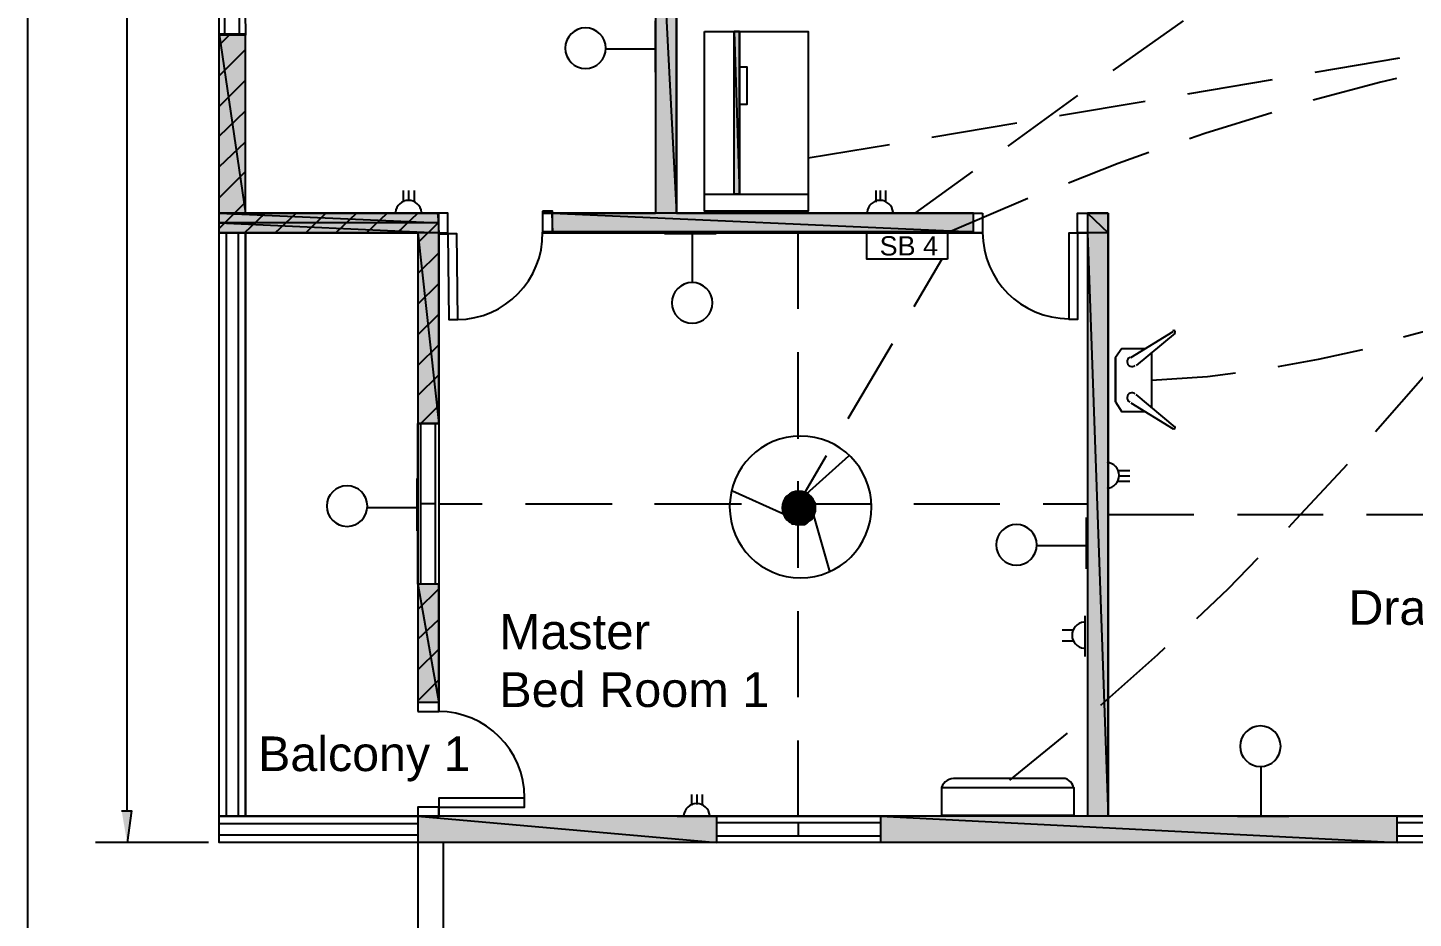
# Model space of a CAD drawing. Header units: millimetres. Extents: x 68 to 342, y 10 to 204.
# Drawn here: x 68.2 to 133.1, y 112.1 to 153.8 of the extents above; entities that cross this region are included whole.
import ezdxf

# ---------------------------------------------------------------- set-up
doc = ezdxf.new("R2010")
doc.units = ezdxf.units.MM
doc.styles.add('Arial$001H0', font='arial.ttf')

msp = doc.modelspace()

# ---------------------------------------------------------------- hatches: boundary and pattern name
at = {"true_color": 0x000008}
h = msp.add_hatch(color=8, dxfattribs=at)
h.paths.add_polyline_path([(98.585, 164.039), (97.611, 164.039), (98.585, 145.116)])
h.paths.add_polyline_path([(97.611, 164.039), (98.585, 145.116), (97.611, 145.116)])
at = {"true_color": 0x636466}
h = msp.add_hatch(color=251, dxfattribs=at)
h.paths.add_polyline_path([(78.392, 153.498), (77.164, 153.498), (78.392, 145.116)])
h.paths.add_polyline_path([(77.164, 153.498), (78.392, 145.116), (77.164, 145.116)])
at = {"true_color": 0x000007}
h = msp.add_hatch(color=7, dxfattribs=at)
h.paths.add_polyline_path([(101.548, 153.625), (101.294, 153.625), (101.548, 146.005)])
h.paths.add_polyline_path([(101.294, 153.625), (101.548, 146.005), (101.294, 146.005)])
at = {"true_color": 0x636466}
h = msp.add_hatch(color=251, dxfattribs=at)
h.paths.add_polyline_path([(87.409, 145.116), (77.164, 145.116), (87.451, 144.65)])
h.paths.add_polyline_path([(77.164, 145.116), (87.451, 144.65), (77.164, 144.65)])
at = {"true_color": 0x000008}
h = msp.add_hatch(color=8, dxfattribs=at)
h.paths.add_polyline_path([(112.513, 145.116), (92.785, 145.116), (112.513, 144.227)])
h.paths.add_polyline_path([(92.785, 145.116), (112.513, 144.227), (92.785, 144.227)])
h.paths.add_polyline_path([(112.513, 144.227), (92.785, 144.227), (92.32, 144.227)])
h = msp.add_hatch(color=8, dxfattribs=at)
h.paths.add_polyline_path([(118.82, 145.116), (117.847, 145.116), (118.82, 144.185)])
h.paths.add_polyline_path([(117.847, 145.116), (118.82, 144.185), (117.847, 144.185)])
at = {"true_color": 0x636466}
h = msp.add_hatch(color=251, dxfattribs=at)
h.paths.add_polyline_path([(87.451, 144.65), (77.164, 144.65), (87.451, 144.185)])
h.paths.add_polyline_path([(77.164, 144.65), (87.451, 144.185), (77.164, 144.185)])
h = msp.add_hatch(color=251, dxfattribs=at)
h.paths.add_polyline_path([(87.451, 144.185), (86.478, 144.185), (87.451, 135.252)])
h.paths.add_polyline_path([(86.478, 144.185), (87.451, 135.252), (86.478, 135.252)])
at = {"true_color": 0x000008}
h = msp.add_hatch(color=8, dxfattribs=at)
h.paths.add_polyline_path([(112.513, 144.227), (92.32, 144.227), (112.513, 144.185)])
h.paths.add_polyline_path([(92.32, 144.227), (112.513, 144.185), (92.32, 144.185)])
h = msp.add_hatch(color=8, dxfattribs=at)
h.paths.add_polyline_path([(118.82, 144.185), (117.847, 144.185), (118.82, 116.837)])
h.paths.add_polyline_path([(117.847, 144.185), (118.82, 116.837), (117.847, 116.837)])
at = {"true_color": 0x000007}
h = msp.add_hatch(color=7, dxfattribs=at)
h.paths.add_polyline_path([(104.3, 131.866), (103.792, 131.866), (104.3, 131.739)])
h.paths.add_polyline_path([(103.792, 131.866), (104.3, 131.739), (103.707, 131.739)])
h = msp.add_hatch(color=7, dxfattribs=at)
h.paths.add_polyline_path([(104.3, 131.95), (103.919, 131.95), (104.3, 131.866)])
h.paths.add_polyline_path([(103.919, 131.95), (104.3, 131.866), (103.792, 131.866)])
h = msp.add_hatch(color=7, dxfattribs=at)
h.paths.add_polyline_path([(104.3, 131.993), (104.046, 131.993), (104.3, 131.95)])
h.paths.add_polyline_path([(104.046, 131.993), (104.3, 131.95), (103.919, 131.95)])
h = msp.add_hatch(color=7, dxfattribs=at)
h.paths.add_polyline_path([(104.3, 132.035), (104.173, 132.035), (104.3, 131.993)])
h.paths.add_polyline_path([(104.173, 132.035), (104.3, 131.993), (104.046, 131.993)])
h = msp.add_hatch(color=7, dxfattribs=at)
h.paths.add_polyline_path([(104.3, 132.035), (104.3, 132.077)])
h.paths.add_polyline_path([(104.3, 132.035), (104.3, 132.077), (104.427, 132.035)])
h = msp.add_hatch(color=7, dxfattribs=at)
h.paths.add_polyline_path([(104.512, 132.035), (104.3, 132.035)])
h.paths.add_polyline_path([(104.512, 132.035), (104.3, 132.035), (104.427, 132.035)])
h = msp.add_hatch(color=7, dxfattribs=at)
h.paths.add_polyline_path([(104.512, 132.035), (104.3, 132.035), (104.596, 131.993)])
h.paths.add_polyline_path([(104.3, 132.035), (104.596, 131.993), (104.3, 131.993)])
h.paths.add_polyline_path([(104.596, 131.993), (104.3, 131.993)])
h.paths.add_polyline_path([(104.3, 131.993), (104.596, 131.993)])
h = msp.add_hatch(color=7, dxfattribs=at)
h.paths.add_polyline_path([(104.596, 131.993), (104.3, 131.993), (104.554, 131.95)])
h.paths.add_polyline_path([(104.3, 131.993), (104.554, 131.95), (104.3, 131.95)])
h = msp.add_hatch(color=7, dxfattribs=at)
h.paths.add_polyline_path([(104.554, 131.95), (104.3, 131.95), (104.512, 131.866)])
h.paths.add_polyline_path([(104.3, 131.95), (104.512, 131.866), (104.3, 131.866)])
h = msp.add_hatch(color=7, dxfattribs=at)
h.paths.add_polyline_path([(104.512, 131.866), (104.3, 131.866), (104.469, 131.739)])
h.paths.add_polyline_path([(104.3, 131.866), (104.469, 131.739), (104.3, 131.739)])
h = msp.add_hatch(color=7, dxfattribs=at)
h.paths.add_polyline_path([(104.85, 131.866), (104.512, 131.866), (104.977, 131.739)])
h.paths.add_polyline_path([(104.512, 131.866), (104.977, 131.739), (104.469, 131.739)])
h = msp.add_hatch(color=7, dxfattribs=at)
h.paths.add_polyline_path([(104.766, 131.95), (104.554, 131.95), (104.85, 131.866)])
h.paths.add_polyline_path([(104.554, 131.95), (104.85, 131.866), (104.512, 131.866)])
h = msp.add_hatch(color=7, dxfattribs=at)
h.paths.add_polyline_path([(104.639, 131.993), (104.596, 131.993), (104.723, 131.95)])
h.paths.add_polyline_path([(104.596, 131.993), (104.723, 131.95), (104.554, 131.95)])
h = msp.add_hatch(color=7, dxfattribs=at)
h.paths.add_polyline_path([(104.766, 131.95), (104.554, 131.95)])
h.paths.add_polyline_path([(104.766, 131.95), (104.554, 131.95), (104.723, 131.95)])
h = msp.add_hatch(color=7, dxfattribs=at)
h.paths.add_polyline_path([(104.3, 131.4), (103.58, 131.4), (104.3, 131.273)])
h.paths.add_polyline_path([(103.58, 131.4), (104.3, 131.273), (103.538, 131.273)])
h = msp.add_hatch(color=7, dxfattribs=at)
h.paths.add_polyline_path([(104.3, 131.273), (103.538, 131.273), (104.3, 131.146)])
h.paths.add_polyline_path([(103.538, 131.273), (104.3, 131.146), (103.58, 131.146)])
h = msp.add_hatch(color=7, dxfattribs=at)
h.paths.add_polyline_path([(104.3, 131.612), (103.623, 131.612), (104.3, 131.485)])
h.paths.add_polyline_path([(103.623, 131.612), (104.3, 131.485), (103.58, 131.485)])
h = msp.add_hatch(color=7, dxfattribs=at)
h.paths.add_polyline_path([(104.3, 131.485), (103.58, 131.485), (104.3, 131.4)])
h.paths.add_polyline_path([(103.58, 131.485), (104.3, 131.4), (103.58, 131.4)])
h = msp.add_hatch(color=7, dxfattribs=at)
h.paths.add_polyline_path([(104.3, 131.739), (103.707, 131.739), (104.3, 131.612)])
h.paths.add_polyline_path([(103.707, 131.739), (104.3, 131.612), (103.623, 131.612)])
h = msp.add_hatch(color=7, dxfattribs=at)
h.paths.add_polyline_path([(104.469, 131.739), (104.3, 131.739), (104.385, 131.612)])
h.paths.add_polyline_path([(104.3, 131.739), (104.385, 131.612), (104.3, 131.612)])
h.paths.add_polyline_path([(104.385, 131.612), (104.3, 131.612), (104.3, 131.485)])
h = msp.add_hatch(color=7, dxfattribs=at)
h.paths.add_polyline_path([(105.02, 131.612), (104.385, 131.612), (105.104, 131.485)])
h.paths.add_polyline_path([(104.385, 131.612), (105.104, 131.485), (104.3, 131.485)])
h = msp.add_hatch(color=7, dxfattribs=at)
h.paths.add_polyline_path([(105.104, 131.485), (104.3, 131.485), (105.104, 131.4)])
h.paths.add_polyline_path([(104.3, 131.485), (105.104, 131.4), (104.3, 131.4)])
h = msp.add_hatch(color=7, dxfattribs=at)
h.paths.add_polyline_path([(105.104, 131.4), (104.3, 131.4), (105.104, 131.273)])
h.paths.add_polyline_path([(104.3, 131.4), (105.104, 131.273), (104.3, 131.273)])
h = msp.add_hatch(color=7, dxfattribs=at)
h.paths.add_polyline_path([(105.104, 131.273), (104.3, 131.273), (105.104, 131.146)])
h.paths.add_polyline_path([(104.3, 131.273), (105.104, 131.146), (104.3, 131.146)])
h = msp.add_hatch(color=7, dxfattribs=at)
h.paths.add_polyline_path([(104.977, 131.739), (104.469, 131.739), (105.02, 131.612)])
h.paths.add_polyline_path([(104.469, 131.739), (105.02, 131.612), (104.385, 131.612)])
h = msp.add_hatch(color=7, dxfattribs=at)
h.paths.add_polyline_path([(104.3, 131.146), (103.58, 131.146), (104.3, 130.977)])
h.paths.add_polyline_path([(103.58, 131.146), (104.3, 130.977), (103.623, 130.977)])
h = msp.add_hatch(color=7, dxfattribs=at)
h.paths.add_polyline_path([(104.3, 130.977), (103.623, 130.977), (104.3, 130.85)])
h.paths.add_polyline_path([(103.623, 130.977), (104.3, 130.85), (103.665, 130.85)])
h = msp.add_hatch(color=7, dxfattribs=at)
h.paths.add_polyline_path([(104.3, 130.85), (103.665, 130.85), (104.3, 130.723)])
h.paths.add_polyline_path([(103.665, 130.85), (104.3, 130.723), (103.792, 130.723)])
h = msp.add_hatch(color=7, dxfattribs=at)
h.paths.add_polyline_path([(104.3, 130.723), (103.792, 130.723), (104.3, 130.638)])
h.paths.add_polyline_path([(103.792, 130.723), (104.3, 130.638), (103.877, 130.638)])
h = msp.add_hatch(color=7, dxfattribs=at)
h.paths.add_polyline_path([(104.3, 130.638), (103.877, 130.638), (104.3, 130.553)])
h.paths.add_polyline_path([(103.877, 130.638), (104.3, 130.553), (104.004, 130.553)])
h = msp.add_hatch(color=7, dxfattribs=at)
h.paths.add_polyline_path([(104.3, 130.553), (104.004, 130.553), (104.3, 130.511)])
h.paths.add_polyline_path([(104.004, 130.553), (104.3, 130.511), (104.173, 130.511)])
h = msp.add_hatch(color=7, dxfattribs=at)
h.paths.add_polyline_path([(104.3, 130.511), (104.173, 130.511)])
h.paths.add_polyline_path([(104.173, 130.511), (104.3, 130.511), (104.258, 130.511)])
h = msp.add_hatch(color=7, dxfattribs=at)
h.paths.add_polyline_path([(105.104, 131.146), (104.3, 131.146), (105.062, 131.019)])
h.paths.add_polyline_path([(104.3, 131.146), (105.062, 131.019), (104.3, 131.019)])
h = msp.add_hatch(color=7, dxfattribs=at)
h.paths.add_polyline_path([(105.062, 131.019), (104.3, 131.019), (105.02, 130.892)])
h.paths.add_polyline_path([(104.3, 131.019), (105.02, 130.892), (104.3, 130.892)])
h = msp.add_hatch(color=7, dxfattribs=at)
h.paths.add_polyline_path([(105.02, 130.892), (104.3, 130.892), (104.935, 130.765)])
h.paths.add_polyline_path([(104.3, 130.892), (104.935, 130.765), (104.3, 130.765)])
h = msp.add_hatch(color=7, dxfattribs=at)
h.paths.add_polyline_path([(104.935, 130.765), (104.3, 130.765), (104.808, 130.68)])
h.paths.add_polyline_path([(104.3, 130.765), (104.808, 130.68), (104.3, 130.68)])
h = msp.add_hatch(color=7, dxfattribs=at)
h.paths.add_polyline_path([(104.808, 130.68), (104.3, 130.68), (104.723, 130.596)])
h.paths.add_polyline_path([(104.3, 130.68), (104.723, 130.596), (104.3, 130.596)])
h = msp.add_hatch(color=7, dxfattribs=at)
h.paths.add_polyline_path([(104.723, 130.596), (104.3, 130.596), (104.596, 130.511)])
h.paths.add_polyline_path([(104.3, 130.596), (104.596, 130.511), (104.3, 130.511)])
h = msp.add_hatch(color=7, dxfattribs=at)
h.paths.add_polyline_path([(104.3, 130.511), (104.469, 130.511)])
h.paths.add_polyline_path([(104.469, 130.511), (104.3, 130.511)])
h.paths.add_polyline_path([(104.469, 130.511), (104.3, 130.511), (104.596, 130.511)])
at = {"true_color": 0x636466}
h = msp.add_hatch(color=251, dxfattribs=at)
h.paths.add_polyline_path([(87.451, 127.717), (86.478, 127.717), (87.451, 122.171)])
h.paths.add_polyline_path([(86.478, 127.717), (87.451, 122.171), (86.478, 122.171)])
at = {"true_color": 0x000007}
msp.add_hatch(color=7, dxfattribs=at).paths.add_polyline_path([(72.592, 117.091), (73.058, 117.091), (72.846, 115.61)])
at = {"true_color": 0x000008}
h = msp.add_hatch(color=8, dxfattribs=at)
h.paths.add_polyline_path([(100.49, 116.837), (86.478, 116.837), (100.49, 115.61)])
h.paths.add_polyline_path([(86.478, 116.837), (100.49, 115.61), (86.478, 115.61)])
h = msp.add_hatch(color=8, dxfattribs=at)
h.paths.add_polyline_path([(132.367, 116.837), (108.152, 116.837), (132.367, 115.61)])
h.paths.add_polyline_path([(108.152, 116.837), (132.367, 115.61), (108.152, 115.61)])

# ---------------------------------------------------------------- linework, layer by layer
at = {"color": 7, "linetype": 'Continuous', "lineweight": 25, "true_color": 0x000007}
for p, q in [((98.585, 164.505), (98.585, 145.116)), ((72.846, 117.091), (72.846, 155.784)), ((97.611, 151.72), (97.611, 154.133)), ((78.392, 153.456), (77.164, 153.456)), ((78.392, 145.116), (78.392, 153.456)), ((95.325, 152.821), (97.611, 152.821)), ((85.8, 145.624), (85.8, 146.174)), ((86.054, 145.666), (86.054, 146.174)), ((86.308, 145.624), (86.308, 146.174)), ((107.941, 145.624), (107.941, 146.174)), ((108.152, 145.666), (108.152, 146.174)), ((108.406, 145.624), (108.406, 146.174)), ((99.897, 146.005), (104.766, 146.005)), ((78.392, 145.116), (87.451, 145.116)), ((85.123, 145.116), (86.986, 145.116)), ((87.451, 144.185), (87.451, 145.158)), ((87.451, 145.116), (87.451, 145.116)), ((92.32, 145.116), (97.611, 145.116)), ((98.585, 145.116), (112.936, 145.116)), ((107.221, 145.116), (109.084, 145.116)), ((117.381, 145.116), (118.82, 145.116)), ((118.82, 145.116), (118.82, 116.837)), ((78.392, 144.185), (86.478, 144.185)), ((86.478, 144.185), (86.478, 121.748)), ((87.451, 144.185), (87.875, 144.185)), ((87.451, 144.185), (87.451, 121.748)), ((92.32, 144.185), (112.936, 144.185)), ((100.448, 144.142), (98.035, 144.142)), ((99.347, 141.856), (99.347, 144.142)), ((117, 144.185), (117.847, 144.185)), ((119.879, 138.343), (121.868, 139.57)), ((121.953, 139.486), (120.133, 137.962)), ((119.159, 136.268), (119.159, 138.343)), ((119.455, 138.766), (120.556, 138.766)), ((120.852, 138.597), (120.852, 135.972)), ((121.953, 135.083), (120.133, 136.607)), ((120.556, 135.803), (119.455, 135.803)), ((119.879, 136.226), (121.868, 134.998)), ((104.681, 131.95), (106.671, 133.728)), ((118.82, 133.728), (118.82, 131.866)), ((86.435, 130.215), (86.435, 132.67)), ((119.286, 133.051), (119.836, 133.051)), ((119.286, 132.543), (119.836, 132.543)), ((119.371, 132.797), (119.836, 132.797)), ((103.58, 131.019), (101.21, 132.077)), ((84.149, 131.315), (86.435, 131.315)), ((105.02, 130.892), (105.782, 128.267)), ((117.804, 128.437), (117.804, 130.85)), ((115.518, 129.537), (117.804, 129.537)), ((117.72, 126.235), (117.72, 124.33)), ((117.212, 125.558), (116.661, 125.558)), ((117.212, 125.05), (116.661, 125.05)), ((125.975, 119.123), (125.975, 116.837)), ((116.619, 118.615), (111.666, 118.615)), ((87.451, 117.684), (87.451, 116.837)), ((99.305, 117.345), (99.305, 117.853)), ((99.559, 117.388), (99.559, 117.853)), ((99.813, 117.345), (99.813, 117.853)), ((86.478, 117.261), (86.478, 116.837)), ((117.847, 116.837), (87.451, 116.837)), ((98.627, 116.837), (100.49, 116.837)), ((124.874, 116.837), (127.287, 116.837)), ((76.656, 115.61), (71.365, 115.61)), ((86.478, 115.61), (86.478, 99.142)), ((87.663, 115.61), (87.663, 99.142))]:
    msp.add_line(p, q, dxfattribs=at)
at = {"color": 3, "linetype": 'Continuous', "lineweight": 25, "true_color": 0x000003}
for p, q in [((77.418, 156.673), (77.418, 153.456)), ((78.096, 156.715), (78.096, 153.456)), ((77.164, 116.837), (77.164, 144.185)), ((77.503, 116.837), (77.503, 144.185)), ((78.053, 144.185), (78.053, 116.837)), ((86.478, 135.252), (87.451, 135.252)), ((86.605, 127.717), (86.605, 135.252)), ((87.282, 135.252), (87.282, 127.717)), ((87.451, 135.252), (87.451, 127.717)), ((87.282, 131.485), (86.605, 131.485)), ((78.392, 116.837), (77.164, 116.837)), ((77.164, 116.499), (86.478, 116.499)), ((86.478, 116.837), (86.478, 115.61)), ((100.49, 116.541), (108.152, 116.541)), ((104.3, 116.541), (104.3, 115.906)), ((132.367, 116.541), (139.987, 116.541)), ((86.478, 115.948), (77.164, 115.948)), ((86.478, 115.61), (77.164, 115.61)), ((108.152, 115.906), (100.49, 115.906)), ((139.987, 115.906), (132.367, 115.906))]:
    msp.add_line(p, q, dxfattribs=at)
at = {"color": 5, "linetype": 'Continuous', "lineweight": 25, "true_color": 0x000005}
for p, q in [((122.334, 154.133), (119.032, 151.805)), ((117.381, 150.619), (114.121, 148.249)), ((112.47, 147.063), (109.761, 145.116)), ((104.3, 140.629), (104.3, 144.185)), ((111.031, 142.957), (109.719, 140.713)), ((108.703, 138.978), (106.628, 135.464)), ((104.3, 134.533), (104.3, 138.597)), ((105.612, 133.728), (104.3, 131.485)), ((104.3, 128.479), (104.3, 132.543)), ((87.451, 131.485), (89.483, 131.485)), ((91.515, 131.485), (95.579, 131.485)), ((97.569, 131.485), (101.633, 131.485)), ((103.665, 131.485), (107.687, 131.485)), ((109.719, 131.485), (113.74, 131.485)), ((115.772, 131.485), (117.847, 131.485)), ((118.82, 130.977), (122.842, 130.977)), ((124.874, 130.977), (128.896, 130.977)), ((130.928, 130.977), (134.992, 130.977)), ((104.3, 122.425), (104.3, 126.447)), ((104.3, 116.837), (104.3, 120.393))]:
    msp.add_line(p, q, dxfattribs=at)
at = {"color": 251, "linetype": 'Continuous', "lineweight": 25, "true_color": 0x636466}
for p, q in [((77.164, 152.99), (77.672, 153.498)), ((77.164, 151.551), (78.392, 152.778)), ((77.164, 150.111), (78.392, 151.339)), ((77.164, 148.714), (78.392, 149.9)), ((77.164, 147.275), (78.392, 148.46)), ((77.164, 145.836), (78.392, 147.063)), ((77.164, 144.396), (78.392, 145.624)), ((78.35, 144.185), (79.323, 145.116)), ((79.789, 144.185), (80.763, 145.116)), ((81.228, 144.185), (82.16, 145.116)), ((82.625, 144.185), (83.599, 145.116)), ((84.065, 144.185), (85.038, 145.116)), ((85.504, 144.185), (86.478, 145.116)), ((86.478, 143.719), (87.451, 144.693)), ((86.478, 142.28), (87.451, 143.253)), ((86.478, 140.84), (87.451, 141.814)), ((86.478, 139.401), (87.451, 140.375)), ((86.478, 137.962), (87.451, 138.935)), ((86.478, 136.565), (87.451, 137.538)), ((86.605, 135.252), (87.451, 136.099)), ((86.478, 126.532), (87.451, 127.505)), ((86.478, 125.135), (87.451, 126.066)), ((86.478, 123.695), (87.451, 124.669)), ((86.478, 122.256), (87.451, 123.23))]:
    msp.add_line(p, q, dxfattribs=at)
at = {"color": 1, "linetype": 'Continuous', "lineweight": 25, "true_color": 0x000001}
for p, q in [((128.515, 151.72), (132.494, 152.397)), ((122.546, 150.704), (126.525, 151.381)), ((116.534, 149.688), (120.556, 150.365)), ((110.565, 148.672), (114.545, 149.349)), ((104.766, 147.698), (108.576, 148.333)), ((115.053, 145.793), (111.285, 144.185)), ((114.206, 118.531), (116.915, 120.732))]:
    msp.add_line(p, q, dxfattribs=at)
at = {"color": 7, "linetype": 'Continuous', "lineweight": 25, "true_color": 0x000007}
for points in [[(68.19, 203.663), (303.309, 203.663), (303.309, 10.03), (68.19, 10.03)], [(99.897, 153.625), (104.766, 153.625), (104.766, 145.201), (99.897, 145.201)], [(101.294, 153.625), (101.548, 153.625), (101.548, 146.005), (101.294, 146.005)], [(101.548, 151.974), (101.887, 151.974), (101.887, 150.196), (101.548, 150.196)], [(111.285, 142.957), (107.517, 142.957), (107.517, 144.185), (111.285, 144.185)], [(117.212, 116.88), (111.031, 116.88), (111.031, 118.192), (117.212, 118.192)]]:
    msp.add_lwpolyline(points, close=True, dxfattribs=at)
for points in [[(97.611, 164.505), (97.611, 145.116), (92.32, 145.116)], [(176.648, 128.564), (176.648, 115.61), (77.164, 115.61), (77.164, 153.456)], [(87.451, 145.116), (78.392, 145.116), (78.392, 153.456)], [(92.743, 145.116), (92.785, 144.185), (92.785, 144.227)], [(86.478, 116.837), (78.392, 116.837), (78.392, 144.185)], [(86.478, 116.837), (78.392, 116.837), (78.392, 144.185)], [(117.847, 144.185), (117.847, 116.837), (87.451, 116.837)], [(119.455, 138.766), (119.159, 138.343), (119.159, 136.268), (119.455, 135.803)], [(175.42, 128.945), (175.42, 116.837), (118.82, 116.837)]]:
    msp.add_lwpolyline(points, dxfattribs=at)
at = {"color": 8, "linetype": 'Continuous', "lineweight": -2, "true_color": 0x000008}
for points in [[(98.585, 164.039), (97.611, 164.039), (98.585, 145.116)], [(112.513, 145.116), (92.785, 145.116), (112.513, 144.227)], [(92.785, 145.116), (112.513, 144.227), (92.785, 144.227)], [(118.82, 145.116), (117.847, 145.116), (118.82, 144.185)], [(112.513, 144.227), (92.32, 144.227), (112.513, 144.185)], [(118.82, 144.185), (117.847, 144.185), (118.82, 116.837)], [(100.49, 116.837), (86.478, 116.837), (100.49, 115.61)], [(132.367, 116.837), (108.152, 116.837), (132.367, 115.61)]]:
    msp.add_lwpolyline(points, close=True, dxfattribs=at)
for points in [[(97.611, 164.039), (98.585, 145.116), (97.611, 145.116)], [(117.847, 145.116), (118.82, 144.185), (117.847, 144.185)], [(112.513, 144.227), (92.785, 144.227), (92.32, 144.227)], [(92.32, 144.227), (112.513, 144.185), (92.32, 144.185)], [(92.785, 144.227), (112.513, 144.227), (112.513, 144.227)], [(117.847, 144.185), (118.82, 116.837), (117.847, 116.837)], [(86.478, 116.837), (100.49, 115.61), (86.478, 115.61)], [(108.152, 116.837), (132.367, 115.61), (108.152, 115.61)]]:
    msp.add_lwpolyline(points, dxfattribs=at)
at = {"color": 3, "linetype": 'Continuous', "lineweight": 25, "true_color": 0x000003}
msp.add_lwpolyline([(77.164, 153.456), (77.164, 156.715), (78.35, 156.715), (78.392, 153.456)], close=True, dxfattribs=at)
at = {"color": 251, "linetype": 'Continuous', "lineweight": -2, "true_color": 0x636466}
for points in [[(78.392, 153.498), (77.164, 153.498), (78.392, 145.116)], [(87.409, 145.116), (77.164, 145.116), (87.451, 144.65)], [(87.451, 144.65), (77.164, 144.65), (87.451, 144.185)], [(87.451, 144.185), (86.478, 144.185), (87.451, 135.252)], [(87.451, 127.717), (86.478, 127.717), (87.451, 122.171)]]:
    msp.add_lwpolyline(points, close=True, dxfattribs=at)
for points in [[(77.164, 153.498), (78.392, 145.116), (77.164, 145.116)], [(77.164, 145.116), (87.451, 144.65), (77.164, 144.65)], [(77.164, 144.65), (87.451, 144.185), (77.164, 144.185)], [(86.478, 144.185), (87.451, 135.252), (86.478, 135.252)], [(86.478, 127.717), (87.451, 122.171), (86.478, 122.171)]]:
    msp.add_lwpolyline(points, dxfattribs=at)
at = {"color": 7, "linetype": 'Continuous', "lineweight": -2, "true_color": 0x000007}
for points in [[(101.548, 153.625), (101.294, 153.625), (101.548, 146.005)], [(104.3, 131.866), (103.792, 131.866), (104.3, 131.739)], [(104.3, 131.95), (103.919, 131.95), (104.3, 131.866)], [(104.3, 131.993), (104.046, 131.993), (104.3, 131.95)], [(104.3, 132.035), (104.173, 132.035), (104.3, 131.993)], [(104.3, 132.035), (104.3, 132.035), (104.3, 132.077)], [(104.3, 132.035), (104.3, 132.035)], [(104.512, 132.035), (104.512, 132.035), (104.3, 132.035)], [(104.512, 132.035), (104.3, 132.035), (104.596, 131.993)], [(104.3, 132.035), (104.596, 131.993), (104.3, 131.993)], [(104.596, 131.993), (104.3, 131.993)], [(104.596, 131.993), (104.3, 131.993), (104.554, 131.95)], [(104.3, 131.95), (104.554, 131.95), (104.554, 131.95)], [(104.554, 131.95), (104.3, 131.95), (104.512, 131.866)], [(104.3, 131.866), (104.512, 131.866), (104.512, 131.866)], [(104.512, 131.866), (104.3, 131.866), (104.469, 131.739)], [(104.512, 131.866), (104.85, 131.866), (104.85, 131.866)], [(104.85, 131.866), (104.512, 131.866), (104.977, 131.739)], [(104.766, 131.95), (104.766, 131.95), (104.554, 131.95)], [(104.766, 131.95), (104.554, 131.95), (104.85, 131.866)], [(104.639, 131.993), (104.596, 131.993), (104.723, 131.95)], [(104.3, 131.273), (103.538, 131.273), (104.3, 131.146)], [(104.3, 131.485), (103.58, 131.485), (104.3, 131.4)], [(104.3, 131.4), (103.58, 131.4), (104.3, 131.273)], [(104.3, 131.612), (103.623, 131.612), (104.3, 131.485)], [(104.3, 131.739), (103.707, 131.739), (104.3, 131.612)], [(104.3, 131.739), (104.469, 131.739), (104.469, 131.739)], [(104.469, 131.739), (104.3, 131.739), (104.385, 131.612)], [(104.3, 131.739), (104.385, 131.612), (104.3, 131.612)], [(104.3, 131.612), (104.385, 131.612), (104.385, 131.612)], [(105.104, 131.485), (104.3, 131.485), (105.104, 131.4)], [(105.104, 131.4), (104.3, 131.4), (105.104, 131.273)], [(105.104, 131.273), (104.3, 131.273), (105.104, 131.146)], [(104.385, 131.612), (105.02, 131.612), (105.02, 131.612)], [(105.02, 131.612), (104.385, 131.612), (105.104, 131.485)], [(104.469, 131.739), (104.977, 131.739), (104.977, 131.739)], [(104.977, 131.739), (104.469, 131.739), (105.02, 131.612)], [(104.3, 131.146), (103.58, 131.146), (104.3, 130.977)], [(104.3, 130.977), (103.623, 130.977), (104.3, 130.85)], [(104.3, 130.85), (103.665, 130.85), (104.3, 130.723)], [(104.3, 130.723), (103.792, 130.723), (104.3, 130.638)], [(104.3, 130.638), (103.877, 130.638), (104.3, 130.553)], [(104.3, 130.553), (104.004, 130.553), (104.3, 130.511)], [(104.3, 130.511), (104.173, 130.511)], [(105.104, 131.146), (104.3, 131.146), (105.062, 131.019)], [(105.062, 131.019), (104.3, 131.019), (105.02, 130.892)], [(105.02, 130.892), (104.3, 130.892), (104.935, 130.765)], [(104.935, 130.765), (104.3, 130.765), (104.808, 130.68)], [(104.808, 130.68), (104.3, 130.68), (104.723, 130.596)], [(104.723, 130.596), (104.3, 130.596), (104.596, 130.511)], [(104.3, 130.511), (104.469, 130.511), (104.469, 130.511)], [(104.469, 130.511), (104.469, 130.511), (104.3, 130.511)]]:
    msp.add_lwpolyline(points, close=True, dxfattribs=at)
for points in [[(101.294, 153.625), (101.548, 146.005), (101.294, 146.005)], [(103.792, 131.866), (104.3, 131.739), (103.707, 131.739)], [(103.919, 131.95), (104.3, 131.866), (103.792, 131.866)], [(104.046, 131.993), (104.3, 131.95), (103.919, 131.95)], [(104.173, 132.035), (104.3, 131.993), (104.046, 131.993)], [(104.3, 132.035), (104.173, 132.035), (104.173, 132.035)], [(104.3, 132.035), (104.3, 132.077), (104.427, 132.035)], [(104.512, 132.035), (104.3, 132.035), (104.427, 132.035)], [(104.3, 131.993), (104.596, 131.993), (104.596, 131.993)], [(104.3, 131.993), (104.554, 131.95), (104.3, 131.95)], [(104.554, 131.95), (104.554, 131.95), (104.3, 131.95)], [(104.3, 131.95), (104.512, 131.866), (104.3, 131.866)], [(104.512, 131.866), (104.512, 131.866), (104.3, 131.866)], [(104.3, 131.866), (104.469, 131.739), (104.3, 131.739)], [(104.512, 131.866), (104.977, 131.739), (104.469, 131.739)], [(104.554, 131.95), (104.85, 131.866), (104.512, 131.866)], [(104.85, 131.866), (104.85, 131.866), (104.512, 131.866)], [(104.596, 131.993), (104.723, 131.95), (104.554, 131.95)], [(104.766, 131.95), (104.554, 131.95), (104.723, 131.95)], [(104.596, 131.993), (104.639, 131.993), (104.639, 131.993)], [(103.58, 131.4), (104.3, 131.273), (103.538, 131.273)], [(103.538, 131.273), (104.3, 131.146), (103.58, 131.146)], [(103.623, 131.612), (104.3, 131.485), (103.58, 131.485)], [(103.58, 131.485), (104.3, 131.4), (103.58, 131.4)], [(103.707, 131.739), (104.3, 131.612), (103.623, 131.612)], [(104.469, 131.739), (104.469, 131.739), (104.3, 131.739)], [(104.385, 131.612), (104.3, 131.612), (104.3, 131.485)], [(104.385, 131.612), (104.385, 131.612), (104.3, 131.612)], [(104.385, 131.612), (105.104, 131.485), (104.3, 131.485)], [(104.3, 131.485), (105.104, 131.4), (104.3, 131.4)], [(104.3, 131.4), (105.104, 131.273), (104.3, 131.273)], [(104.3, 131.273), (105.104, 131.146), (104.3, 131.146)], [(104.469, 131.739), (105.02, 131.612), (104.385, 131.612)], [(105.02, 131.612), (105.02, 131.612), (104.385, 131.612)], [(104.977, 131.739), (104.977, 131.739), (104.469, 131.739)], [(103.58, 131.146), (104.3, 130.977), (103.623, 130.977)], [(103.623, 130.977), (104.3, 130.85), (103.665, 130.85)], [(103.665, 130.85), (104.3, 130.723), (103.792, 130.723)], [(103.792, 130.723), (104.3, 130.638), (103.877, 130.638)], [(103.877, 130.638), (104.3, 130.553), (104.004, 130.553)], [(104.004, 130.553), (104.3, 130.511), (104.173, 130.511)], [(104.173, 130.511), (104.3, 130.511), (104.258, 130.511)], [(104.258, 130.511), (104.3, 130.511), (104.3, 130.511)], [(104.3, 131.146), (105.062, 131.019), (104.3, 131.019)], [(104.3, 131.019), (105.02, 130.892), (104.3, 130.892)], [(104.3, 130.892), (104.935, 130.765), (104.3, 130.765)], [(104.3, 130.765), (104.808, 130.68), (104.3, 130.68)], [(104.3, 130.68), (104.723, 130.596), (104.3, 130.596)], [(104.3, 130.596), (104.596, 130.511), (104.3, 130.511)], [(104.469, 130.511), (104.3, 130.511), (104.596, 130.511)], [(72.592, 117.091), (73.058, 117.091), (72.846, 115.61)]]:
    msp.add_lwpolyline(points, dxfattribs=at)
at = {"color": 1, "linetype": 'Continuous', "lineweight": 25, "true_color": 0x000001}
for points in [[(132.325, 151.424), (131.605, 151.254), (128.43, 150.408)], [(126.483, 149.815), (123.35, 148.841), (122.63, 148.587)], [(120.725, 147.952), (119.286, 147.444), (116.958, 146.513)], [(131.351, 134.871), (133.679, 137.538), (133.976, 137.919)], [(127.287, 130.384), (127.626, 130.765), (130.039, 133.347)], [(122.969, 126.108), (124.451, 127.505), (125.848, 128.945)], [(118.482, 122.044), (121.149, 124.415), (121.487, 124.754)]]:
    msp.add_lwpolyline(points, dxfattribs=at)
at = {"color": 2, "linetype": 'Continuous', "lineweight": 25, "true_color": 0x000002}
for points in [[(87.409, 145.116), (87.451, 144.142), (87.875, 144.142), (87.875, 145.116)], [(92.32, 145.201), (92.32, 144.227), (92.785, 144.227), (92.785, 145.201)], [(112.936, 145.116), (112.936, 144.185), (112.513, 144.185), (112.513, 145.116)], [(117.847, 145.116), (117.847, 144.185), (117.381, 144.185), (117.381, 145.116)], [(87.875, 144.142), (87.917, 140.121), (88.34, 140.121), (88.298, 144.142)], [(117.381, 144.185), (117.381, 140.121), (117, 140.121), (117, 144.185)], [(86.478, 121.748), (87.451, 121.748), (87.451, 122.171), (86.478, 122.171)], [(87.451, 117.261), (91.473, 117.261), (91.473, 117.684), (87.451, 117.684)], [(86.478, 116.837), (87.451, 116.837), (87.451, 117.261), (86.478, 117.261)]]:
    msp.add_lwpolyline(points, close=True, dxfattribs=at)
at = {"color": 3, "linetype": 'Continuous', "lineweight": 25, "true_color": 0x000003}
for points in [[(77.164, 144.185), (78.392, 144.185), (78.392, 116.837)], [(87.451, 127.717), (86.478, 127.717), (86.478, 135.252)], [(77.164, 115.61), (77.164, 116.837), (86.478, 116.837)], [(100.49, 115.61), (100.49, 116.837), (108.152, 116.837)], [(108.152, 116.837), (108.152, 115.61), (100.49, 115.61)], [(132.367, 115.61), (132.367, 116.837), (139.987, 116.837)], [(139.987, 116.837), (139.987, 115.61), (132.367, 115.61)]]:
    msp.add_lwpolyline(points, dxfattribs=at)
at = {"color": 6, "linetype": 'Continuous', "lineweight": 25, "true_color": 0x000006}
for points in [[(132.663, 139.316), (133.764, 139.613), (136.219, 140.502), (136.473, 140.629)], [(126.779, 137.919), (128.684, 138.258), (130.758, 138.724)], [(120.852, 137.284), (123.477, 137.454), (124.789, 137.623)]]:
    msp.add_lwpolyline(points, dxfattribs=at)
at = {"color": 7, "linetype": 'Continuous', "lineweight": 25, "true_color": 0x000007}
for points in [[(94.331, 153.794), (93.804, 153.794), (93.378, 153.368), (93.378, 152.842)], [(95.283, 152.842), (95.283, 153.368), (94.857, 153.794), (94.331, 153.794)], [(93.378, 152.842), (93.378, 152.316), (93.804, 151.889), (94.331, 151.889)], [(94.331, 151.889), (94.857, 151.889), (95.283, 152.316), (95.283, 152.842)], [(86.033, 145.709), (85.717, 145.709), (85.453, 145.469), (85.422, 145.155)], [(86.644, 145.155), (86.613, 145.469), (86.349, 145.709), (86.033, 145.709)], [(108.131, 145.709), (107.815, 145.709), (107.551, 145.469), (107.52, 145.155)], [(108.742, 145.155), (108.711, 145.469), (108.447, 145.709), (108.131, 145.709)], [(99.326, 141.856), (98.8, 141.856), (98.373, 141.43), (98.373, 140.904)], [(100.278, 140.904), (100.278, 141.43), (99.852, 141.856), (99.326, 141.856)], [(98.373, 140.904), (98.373, 140.378), (98.8, 139.951), (99.326, 139.951)], [(99.326, 139.951), (99.852, 139.951), (100.278, 140.378), (100.278, 140.904)], [(121.937, 139.591), (121.914, 139.618), (121.874, 139.62), (121.847, 139.597)], [(121.932, 139.502), (121.958, 139.525), (121.96, 139.565), (121.937, 139.591)], [(119.832, 138.357), (119.754, 138.315), (119.706, 138.232), (119.71, 138.144)], [(119.71, 138.144), (119.713, 138.055), (119.766, 137.976), (119.847, 137.94)], [(119.847, 137.94), (119.929, 137.903), (120.023, 137.917), (120.091, 137.974)], [(119.71, 136.467), (119.706, 136.379), (119.754, 136.296), (119.832, 136.254)], [(119.847, 136.672), (119.766, 136.635), (119.713, 136.556), (119.71, 136.467)], [(120.091, 136.638), (120.023, 136.695), (119.929, 136.708), (119.847, 136.672)], [(121.937, 135.02), (121.96, 135.046), (121.958, 135.086), (121.932, 135.109)], [(104.406, 134.66), (102.571, 134.66), (101.083, 133.172), (101.083, 131.337)], [(107.729, 131.337), (107.729, 133.172), (106.241, 134.66), (104.406, 134.66)], [(121.847, 135.014), (121.874, 134.991), (121.914, 134.994), (121.937, 135.02)], [(119.328, 132.818), (119.328, 133.134), (119.089, 133.398), (118.774, 133.429)], [(118.774, 132.207), (119.089, 132.238), (119.328, 132.502), (119.328, 132.818)], [(83.155, 132.331), (82.628, 132.331), (82.202, 131.905), (82.202, 131.379)], [(84.107, 131.379), (84.107, 131.905), (83.681, 132.331), (83.155, 132.331)], [(104.321, 132.077), (103.889, 132.077), (103.538, 131.727), (103.538, 131.294)], [(105.104, 131.294), (105.104, 131.727), (104.754, 132.077), (104.321, 132.077)], [(82.202, 131.379), (82.202, 130.853), (82.628, 130.426), (83.155, 130.426)], [(83.155, 130.426), (83.681, 130.426), (84.107, 130.853), (84.107, 131.379)], [(101.083, 131.337), (101.083, 129.501), (102.571, 128.013), (104.406, 128.013)], [(103.538, 131.294), (103.538, 130.862), (103.889, 130.511), (104.321, 130.511)], [(104.321, 130.511), (104.754, 130.511), (105.104, 130.862), (105.104, 131.294)], [(104.406, 128.013), (106.241, 128.013), (107.729, 129.501), (107.729, 131.337)], [(114.524, 130.511), (113.997, 130.511), (113.571, 130.085), (113.571, 129.559)], [(115.476, 129.559), (115.476, 130.085), (115.05, 130.511), (114.524, 130.511)], [(113.571, 129.559), (113.571, 129.033), (113.997, 128.606), (114.524, 128.606)], [(114.524, 128.606), (115.05, 128.606), (115.476, 129.033), (115.476, 129.559)], [(117.681, 125.936), (117.367, 125.905), (117.127, 125.641), (117.127, 125.325)], [(117.127, 125.325), (117.127, 125.009), (117.367, 124.745), (117.681, 124.714)], [(125.954, 121.071), (125.427, 121.071), (125.001, 120.644), (125.001, 120.118)], [(126.906, 120.118), (126.906, 120.644), (126.48, 121.071), (125.954, 121.071)], [(125.001, 120.118), (125.001, 119.592), (125.427, 119.166), (125.954, 119.166)], [(125.954, 119.166), (126.48, 119.166), (126.906, 119.592), (126.906, 120.118)], [(111.674, 118.611), (111.383, 118.645), (111.109, 118.469), (111.018, 118.19)], [(117.201, 118.192), (117.144, 118.47), (116.879, 118.653), (116.599, 118.609)], [(99.538, 117.43), (99.222, 117.43), (98.957, 117.19), (98.927, 116.876)], [(100.148, 116.876), (100.118, 117.19), (99.853, 117.43), (99.538, 117.43)]]:
    msp.add_open_spline(points, degree=3, dxfattribs=at)
at = {"color": 2, "linetype": 'Continuous', "lineweight": 25, "true_color": 0x000002}
for points in [[(88.325, 140.121), (90.558, 140.148), (92.346, 141.979), (92.319, 144.212)], [(112.936, 144.206), (112.936, 141.973), (114.746, 140.163), (116.979, 140.163)], [(91.473, 117.705), (91.473, 119.938), (89.663, 121.748), (87.43, 121.748)]]:
    msp.add_open_spline(points, degree=3, dxfattribs=at)

# ---------------------------------------------------------------- texts
at = {"color": 7, "true_color": 0x000007, "style": 'Arial$001H0'}
for s, height, p in [('SB 4', 0.9038, (108.11, 143.126)), ('Drawing Room', 1.61975, (130.081, 125.812)), ('Master', 1.6555, (90.288, 124.669)), ('Bed Room 1', 1.6293, (90.288, 121.96)), ('Balcony 1', 1.6226, (78.985, 118.954))]:
    msp.add_text(s, height=height, dxfattribs=at).set_placement(p)

doc.saveas('drawing.dxf')
